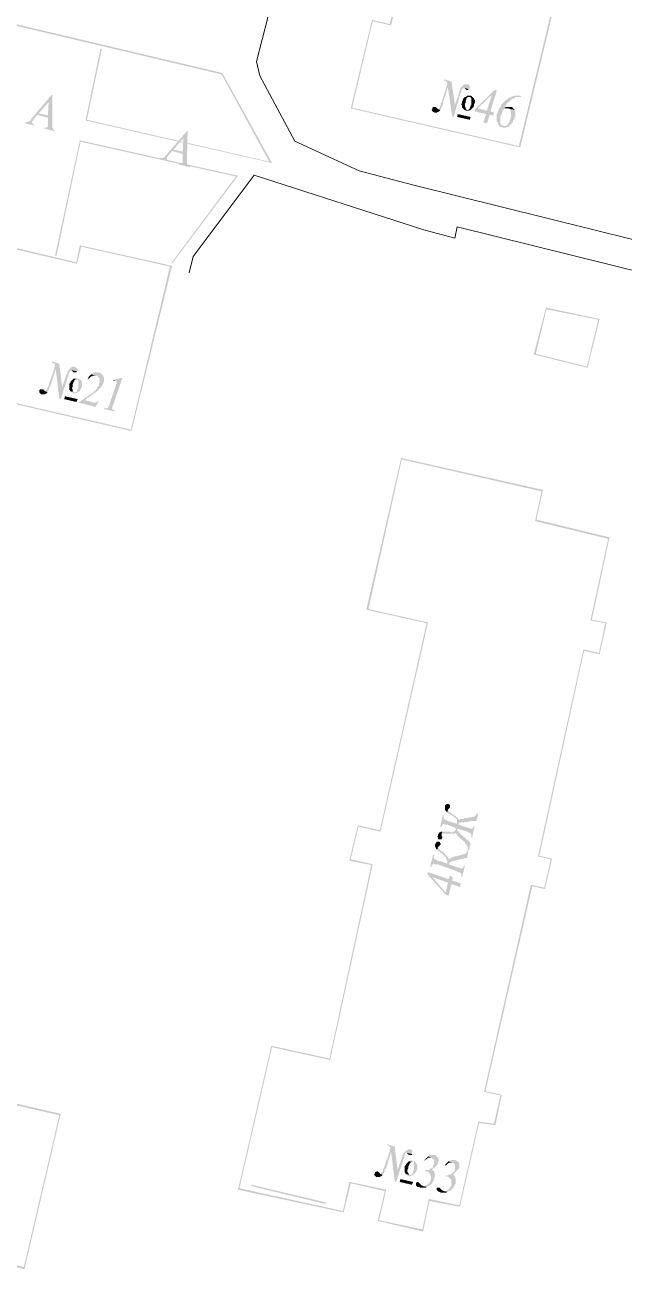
# Model space of a CAD drawing. Extents: x 243 to 885, y -99 to 1005.
# Drawn here: x 484.3 to 531.6, y -93.4 to 4.8 of the extents above; entities that cross this region are included whole.
import ezdxf

# ---------------------------------------------------------------- set-up
doc = ezdxf.new("R2010")
doc.units = 0
doc.header["$MEASUREMENT"] = 0
doc.layers.add('PDF _Геометрия', color=7, linetype='Continuous')
doc.layers.add('PDF _Сплошная заливка', color=7, linetype='Continuous')

msp = doc.modelspace()

# ---------------------------------------------------------------- hatches: boundary and pattern name
at = {"layer": 'PDF _Сплошная заливка', "linetype": 'ByBlock', "transparency": 33554559}
for points in [[(456.368, 103.596), (456.312, 103.652), (455.696, 100.46), (455.64, 98.781), (456.815, 96.149), (463.478, 81.087), (465.662, 80.583), (466.894, 85.791), (461.575, 87.022), (462.807, 91.838), (468.91, 90.382), (466.502, 80.471), (460.175, 53.204), (450.488, 12.554), (464.15, 9.362), (499.873, 0.907), (503.624, -5.98), (489.235, -2.676), (490.41, 2.923), (490.298, 2.923), (489.123, -2.732), (503.848, -6.091), (499.929, 1.019), (464.206, 9.474), (450.6, 12.666), (460.287, 53.204), (466.614, 80.471), (469.022, 90.438), (462.695, 92.006), (461.463, 86.91), (466.782, 85.679), (465.606, 80.695), (463.59, 81.199), (456.871, 96.205), (455.696, 98.781), (455.808, 100.46)], [(518.014, 0.348), (517.454, 0.516), (517.454, 0.404), (517.566, 0.404), (517.622, 0.348), (517.678, 0.292), (517.678, 0.236), (517.678, 0.18), (517.678, 0.124), (517.678, 0.068), (517.622, -0.044), (517.734, -0.1), (518.07, -2.396), (518.294, -1.5)], [(519.246, 0.124), (519.022, 0.124), (518.966, 0.068), (518.91, 0.012), (518.854, -0.044), (518.798, -0.1), (518.742, -0.156), (518.742, -0.212), (518.686, -0.268), (518.686, -0.324), (518.63, -0.436), (518.63, -0.492), (518.574, -0.604), (518.574, -0.716), (518.294, -1.5), (518.07, -2.396), (518.182, -2.452), (518.742, -0.548), (518.798, -0.492), (518.798, -0.38), (518.854, -0.324), (518.854, -0.268), (518.91, -0.212), (518.966, -0.156), (519.022, -0.156), (519.414, -0.268), (519.47, -0.156), (519.47, -0.044), (519.414, 0.012), (519.414, 0.068), (519.358, 0.124)], [(486.491, -0.716), (486.435, -0.716), (484.923, -2.508), (484.867, -2.564), (484.811, -2.676), (484.755, -2.732), (484.699, -2.788), (484.643, -2.788), (484.587, -2.844), (484.475, -2.844), (484.419, -2.844), (484.363, -2.956), (485.091, -3.124), (485.091, -3.068), (484.979, -3.012), (484.923, -2.956), (484.867, -2.9), (484.923, -2.844), (484.923, -2.788), (484.979, -2.732), (485.035, -2.62), (485.315, -2.284), (486.155, -2.508), (485.427, -2.172), (486.211, -1.276)], [(486.491, -0.716), (486.211, -1.276), (486.155, -2.34), (485.427, -2.172), (486.155, -2.508), (486.155, -2.9), (486.155, -2.956), (486.155, -3.068), (486.155, -3.124), (486.155, -3.18), (486.099, -3.236), (486.043, -3.292), (485.987, -3.292), (485.931, -3.292), (485.875, -3.292), (485.819, -3.348), (486.659, -3.572), (486.715, -3.516), (486.659, -3.516), (486.603, -3.46), (486.547, -3.404), (486.547, -3.348), (486.491, -3.292), (486.491, -3.236), (486.491, -3.18), (486.491, -3.124), (486.491, -3.012)], [(517.622, -0.044), (517.23, -1.332), (517.174, -1.388), (517.174, -1.5), (517.118, -1.612), (517.118, -1.668), (517.062, -1.724), (517.062, -1.78), (517.006, -1.836), (516.95, -1.836), (517.118, -1.892), (517.174, -1.892), (517.174, -1.836), (517.23, -1.78), (517.23, -1.724), (517.286, -1.612), (517.286, -1.556), (517.342, -1.444), (517.342, -1.332), (517.734, -0.1)], [(519.246, -0.772), (519.19, -0.828), (519.134, -0.884), (519.078, -0.884), (519.022, -0.94), (518.966, -0.996), (518.91, -1.108), (518.91, -1.164), (518.854, -1.22), (518.854, -1.276), (518.854, -1.332), (518.798, -1.444), (518.798, -1.5), (518.854, -1.556), (518.854, -1.612), (518.854, -1.724), (518.91, -1.78), (518.966, -1.836), (519.246, -1.892), (519.19, -1.892), (519.19, -1.836), (519.134, -1.78), (519.134, -1.724), (519.078, -1.612), (519.078, -1.556), (519.078, -1.444), (519.078, -1.388), (519.134, -1.332), (519.134, -1.22), (519.134, -1.164), (519.19, -1.108), (519.19, -0.996), (519.246, -0.94), (519.302, -0.884), (519.358, -0.884), (519.414, -0.884), (519.47, -0.884)], [(519.47, -0.772), (519.246, -0.772), (519.47, -0.884), (519.526, -0.884), (519.526, -0.94), (519.582, -0.996), (519.582, -1.052), (519.582, -1.164), (519.582, -1.22), (519.582, -1.332), (519.582, -1.388), (519.582, -1.5), (519.526, -1.556), (519.526, -1.612), (519.47, -1.724), (519.47, -1.78), (519.414, -1.836), (519.358, -1.892), (519.302, -1.892), (519.246, -1.892), (518.966, -1.836), (519.022, -1.892), (519.078, -1.892), (519.134, -1.948), (519.19, -1.948), (519.302, -1.948), (519.358, -1.948), (519.414, -1.948), (519.47, -1.892), (519.526, -1.892), (519.582, -1.836), (519.638, -1.78), (519.694, -1.724), (519.75, -1.668), (519.806, -1.556), (519.806, -1.5), (519.806, -1.444), (519.862, -1.332), (519.862, -1.276), (519.862, -1.22), (519.862, -1.108), (519.806, -1.052), (519.806, -0.996), (519.75, -0.94), (519.694, -0.884), (519.638, -0.884), (519.638, -0.828), (519.526, -0.772)], [(519.414, -0.268), (519.022, -0.156), (519.078, -0.212), (519.134, -0.268), (519.19, -0.324), (519.246, -0.324), (519.302, -0.324), (519.358, -0.268)], [(521.598, -0.38), (521.43, -0.324), (519.918, -1.78), (519.806, -2.004), (520.758, -2.228), (520.534, -2.9), (520.814, -2.956), (521.038, -2.284), (521.318, -2.34), (521.374, -2.116), (521.094, -2.004), (520.086, -1.78), (521.206, -0.716)], [(521.598, -0.38), (521.206, -0.716), (520.814, -1.948), (520.086, -1.78), (521.094, -2.004)], [(523.501, -0.828), (523.389, -0.772), (522.997, -0.772), (522.941, -0.828), (522.829, -0.828), (522.773, -0.828), (522.717, -0.884), (522.661, -0.94), (522.55, -0.94), (522.494, -0.996), (522.438, -1.052), (522.382, -1.108), (522.326, -1.108), (522.27, -1.164), (522.214, -1.22), (522.158, -1.276), (522.102, -1.332), (522.046, -1.388), (521.99, -1.444), (521.934, -1.5), (521.934, -1.556), (521.878, -1.668), (521.822, -1.724), (521.766, -1.78), (521.766, -1.836), (521.71, -1.948), (521.71, -2.004), (521.654, -2.06), (521.654, -2.172), (521.598, -2.228), (521.598, -2.34), (521.598, -2.396), (521.598, -2.452), (521.598, -2.564), (521.598, -2.62), (521.598, -2.676), (521.598, -2.788), (521.654, -2.844), (521.654, -2.9), (521.654, -2.956), (521.71, -3.012), (521.71, -3.068), (521.766, -3.124), (522.102, -3.18), (522.046, -3.124), (521.99, -3.124), (521.934, -3.068), (521.878, -2.956), (521.878, -2.9), (521.878, -2.844), (521.878, -2.788), (521.878, -2.676), (521.878, -2.564), (521.878, -2.508), (521.878, -2.396), (521.934, -2.34), (521.934, -2.284), (521.99, -2.172), (521.99, -2.116), (522.046, -2.06), (522.046, -1.948), (522.102, -1.892), (522.158, -1.836), (522.214, -1.836), (522.27, -1.836), (522.326, -1.78), (522.158, -1.724), (522.214, -1.668), (522.27, -1.612), (522.326, -1.5), (522.382, -1.444), (522.382, -1.388), (522.438, -1.332), (522.494, -1.332), (522.55, -1.276), (522.605, -1.22), (522.661, -1.164), (522.717, -1.108), (522.773, -1.052), (522.829, -0.996), (522.941, -0.996), (522.997, -0.94), (523.053, -0.884), (523.109, -0.884), (523.221, -0.884), (523.277, -0.884), (523.333, -0.884), (523.389, -0.884), (523.501, -0.884)], [(516.726, -1.668), (516.558, -1.668), (516.502, -1.724), (516.502, -1.836), (516.446, -1.892), (516.502, -2.004), (516.558, -2.06), (516.614, -2.06), (516.67, -2.116), (516.726, -2.116), (516.782, -2.116), (516.838, -2.116), (516.95, -2.06), (517.062, -2.004), (517.118, -1.948), (517.118, -1.892), (516.95, -1.836), (516.894, -1.78), (516.838, -1.724), (516.782, -1.668)], [(522.997, -1.892), (522.494, -1.78), (522.55, -1.836), (522.605, -1.836), (522.661, -1.892), (522.661, -1.948), (522.717, -2.004), (522.717, -2.116), (522.717, -2.228), (522.717, -2.284), (522.717, -2.34), (522.717, -2.452), (522.717, -2.508), (522.661, -2.62), (522.661, -2.676), (522.605, -2.788), (522.605, -2.844), (522.55, -2.9), (522.494, -3.012), (522.438, -3.068), (522.382, -3.068), (522.382, -3.124), (522.326, -3.18), (522.214, -3.18), (522.158, -3.18), (522.102, -3.18), (521.766, -3.124), (521.822, -3.18), (521.878, -3.236), (521.934, -3.236), (522.046, -3.292), (522.102, -3.292), (522.158, -3.292), (522.214, -3.292), (522.27, -3.292), (522.326, -3.292), (522.382, -3.236), (522.494, -3.236), (522.55, -3.18), (522.605, -3.124), (522.661, -3.068), (522.717, -3.012), (522.773, -2.956), (522.829, -2.9), (522.885, -2.844), (522.885, -2.732), (522.941, -2.676), (522.997, -2.62), (522.997, -2.564), (522.997, -2.452), (523.053, -2.396), (523.053, -2.34), (523.053, -2.228), (523.053, -2.172), (523.053, -2.116), (523.053, -2.004), (522.997, -1.948)], [(522.661, -1.668), (522.326, -1.668), (522.214, -1.724), (522.158, -1.724), (522.326, -1.78), (522.438, -1.78), (522.494, -1.78), (522.997, -1.892), (522.941, -1.836), (522.885, -1.78), (522.885, -1.724), (522.829, -1.724), (522.773, -1.668)], [(519.526, -2.452), (518.518, -2.228), (518.462, -2.452), (519.47, -2.676)], [(497.185, -3.572), (497.129, -3.572), (495.562, -5.364), (495.562, -5.42), (495.45, -5.476), (495.394, -5.588), (495.338, -5.644), (495.282, -5.644), (495.282, -5.7), (495.226, -5.7), (495.17, -5.7), (495.058, -5.7), (495.058, -5.756), (495.73, -5.98), (495.73, -5.924), (495.73, -5.868), (495.618, -5.868), (495.562, -5.812), (495.562, -5.756), (495.562, -5.7), (495.562, -5.644), (495.618, -5.532), (495.674, -5.476), (495.954, -5.14), (496.793, -5.364), (496.066, -5.028), (496.849, -4.132)], [(497.185, -3.572), (496.849, -4.132), (496.793, -5.196), (496.066, -5.028), (496.793, -5.364), (496.793, -5.756), (496.793, -5.812), (496.793, -5.924), (496.793, -5.98), (496.793, -6.035), (496.737, -6.091), (496.681, -6.091), (496.625, -6.147), (496.569, -6.147), (496.513, -6.091), (496.457, -6.203), (497.353, -6.427), (497.353, -6.371), (497.297, -6.315), (497.241, -6.315), (497.241, -6.259), (497.185, -6.203), (497.185, -6.147), (497.129, -6.091), (497.129, -6.035), (497.129, -5.924), (497.129, -5.868)], [(486.715, -13.426), (486.827, -13.426), (488.731, -4.412), (500.993, -7.155), (495.898, -13.986), (495.954, -14.042), (501.161, -7.099), (488.675, -4.3)], [(486.659, -22.329), (486.211, -23.617), (486.211, -23.673), (486.155, -23.785), (486.099, -23.841), (486.099, -23.953), (486.043, -24.009), (485.987, -24.065), (485.931, -24.121), (486.099, -24.177), (486.155, -24.121), (486.211, -24.065), (486.211, -23.953), (486.267, -23.897), (486.267, -23.841), (486.323, -23.729), (486.379, -23.617), (486.771, -22.385)], [(487.051, -21.937), (486.491, -21.769), (486.435, -21.825), (486.491, -21.881), (486.547, -21.881), (486.603, -21.881), (486.659, -21.937), (486.715, -21.993), (486.715, -22.049), (486.715, -22.105), (486.715, -22.161), (486.659, -22.217), (486.659, -22.329), (486.771, -22.385), (487.051, -24.681), (487.275, -23.785)], [(488.283, -22.217), (488.283, -22.161), (488.115, -22.161), (488.059, -22.217), (488.003, -22.217), (487.947, -22.273), (487.891, -22.329), (487.835, -22.385), (487.779, -22.441), (487.779, -22.497), (487.723, -22.497), (487.723, -22.553), (487.723, -22.665), (487.667, -22.721), (487.611, -22.833), (487.611, -22.889), (487.555, -23.001), (487.275, -23.785), (487.051, -24.681), (487.163, -24.737), (487.779, -22.833), (487.779, -22.777), (487.835, -22.721), (487.835, -22.609), (487.891, -22.553), (487.891, -22.497), (487.947, -22.497), (488.003, -22.441), (488.451, -22.553), (488.451, -22.497), (488.507, -22.441), (488.507, -22.385), (488.451, -22.329), (488.395, -22.273), (488.339, -22.217)], [(488.451, -22.553), (488.003, -22.441), (488.059, -22.497), (488.115, -22.553), (488.171, -22.609), (488.227, -22.609), (488.339, -22.609), (488.395, -22.609)], [(488.227, -23.113), (488.171, -23.113), (488.115, -23.169), (488.059, -23.225), (488.003, -23.281), (487.947, -23.337), (487.947, -23.393), (487.891, -23.449), (487.835, -23.561), (487.835, -23.673), (487.835, -23.729), (487.835, -23.785), (487.835, -23.897), (487.835, -23.953), (487.835, -24.009), (487.891, -24.009), (487.891, -24.065), (487.947, -24.121), (488.227, -24.177), (488.171, -24.177), (488.115, -24.121), (488.115, -24.009), (488.115, -23.953), (488.059, -23.897), (488.059, -23.841), (488.115, -23.785), (488.115, -23.673), (488.115, -23.617), (488.115, -23.561), (488.171, -23.449), (488.171, -23.393), (488.227, -23.337), (488.227, -23.281), (488.283, -23.225), (488.339, -23.169), (488.395, -23.169), (488.451, -23.169)], [(488.507, -23.113), (488.451, -23.113), (488.395, -23.057), (488.283, -23.113), (488.227, -23.113), (488.451, -23.169), (488.507, -23.225), (488.563, -23.225), (488.563, -23.281), (488.563, -23.393), (488.563, -23.449), (488.563, -23.505), (488.563, -23.561), (488.563, -23.617), (488.563, -23.729), (488.563, -23.785), (488.507, -23.841), (488.507, -23.953), (488.451, -24.065), (488.451, -24.121), (488.395, -24.177), (488.339, -24.177), (488.283, -24.233), (488.227, -24.177), (487.947, -24.121), (488.003, -24.177), (488.059, -24.233), (488.115, -24.233), (488.171, -24.289), (488.283, -24.289), (488.339, -24.289), (488.395, -24.289), (488.451, -24.233), (488.507, -24.177), (488.563, -24.177), (488.619, -24.121), (488.675, -24.121), (488.675, -24.009), (488.731, -23.953), (488.787, -23.897), (488.787, -23.841), (488.843, -23.729), (488.843, -23.673), (488.843, -23.617), (488.843, -23.505), (488.843, -23.449), (488.843, -23.393), (488.787, -23.337), (488.787, -23.281), (488.731, -23.225), (488.675, -23.169), (488.619, -23.169), (488.563, -23.113)], [(490.13, -22.609), (489.794, -22.609), (489.738, -22.665), (489.682, -22.721), (489.626, -22.721), (489.57, -22.777), (489.962, -22.889), (490.074, -22.889), (490.074, -22.945), (490.13, -23.001), (490.186, -23.057), (490.242, -23.113), (490.242, -23.169), (490.242, -23.225), (490.242, -23.281), (490.242, -23.393), (490.242, -23.449), (490.186, -23.505), (490.186, -23.561), (490.186, -23.617), (490.186, -23.673), (490.13, -23.729), (490.074, -23.785), (490.018, -23.841), (490.018, -23.897), (489.962, -23.953), (489.906, -24.065), (489.794, -24.121), (489.738, -24.177), (489.682, -24.233), (489.626, -24.289), (489.57, -24.289), (489.515, -24.345), (489.459, -24.401), (489.403, -24.401), (489.347, -24.457), (489.291, -24.513), (489.235, -24.569), (489.179, -24.625), (489.123, -24.625), (489.011, -24.681), (488.955, -24.737), (488.843, -24.793), (489.011, -24.793), (489.067, -24.793), (489.123, -24.793), (489.123, -24.737), (489.179, -24.737), (489.235, -24.681), (489.291, -24.625), (489.403, -24.569), (489.459, -24.513), (489.57, -24.457), (489.626, -24.401), (489.738, -24.345), (489.738, -24.289), (489.85, -24.289), (489.906, -24.233), (489.962, -24.177), (490.018, -24.121), (490.074, -24.065), (490.13, -24.009), (490.186, -23.953), (490.242, -23.897), (490.298, -23.841), (490.354, -23.785), (490.41, -23.729), (490.466, -23.617), (490.466, -23.561), (490.522, -23.505), (490.522, -23.449), (490.578, -23.337), (490.578, -23.281), (490.578, -23.225), (490.578, -23.113), (490.578, -23.057), (490.578, -23.001), (490.522, -22.945), (490.522, -22.889), (490.466, -22.833), (490.41, -22.777), (490.41, -22.721), (490.354, -22.721), (490.298, -22.665), (490.242, -22.665)], [(489.57, -22.777), (489.515, -22.833), (489.459, -22.889), (489.403, -22.945), (489.347, -23.001), (489.347, -23.113), (489.291, -23.169), (489.347, -23.169), (489.403, -23.113), (489.459, -23.057), (489.515, -23.001), (489.57, -22.945), (489.626, -22.945), (489.682, -22.889), (489.738, -22.889), (489.85, -22.889), (489.906, -22.889), (489.962, -22.889)], [(492.034, -23.057), (491.978, -23.057), (491.306, -23.225), (491.53, -23.281), (491.586, -23.337), (491.586, -23.393), (491.586, -23.449), (491.586, -23.505), (491.53, -23.561), (491.53, -23.673), (491.474, -23.785), (491.026, -25.129), (491.026, -25.185), (490.97, -25.297), (490.914, -25.353), (490.914, -25.409), (490.858, -25.465), (490.802, -25.465), (490.69, -25.465), (490.634, -25.409), (490.578, -25.521), (491.418, -25.689), (491.418, -25.633), (491.362, -25.577), (491.306, -25.577), (491.25, -25.577), (491.25, -25.521), (491.194, -25.465), (491.25, -25.353), (491.25, -25.297), (491.306, -25.185)], [(485.707, -23.953), (485.539, -23.953), (485.483, -24.009), (485.483, -24.233), (485.539, -24.289), (485.595, -24.345), (485.651, -24.345), (485.707, -24.345), (485.763, -24.345), (485.819, -24.345), (485.931, -24.345), (486.043, -24.289), (486.099, -24.233), (486.099, -24.177), (485.931, -24.121), (485.875, -24.065), (485.819, -24.009), (485.763, -23.953)], [(488.507, -24.737), (487.499, -24.513), (487.443, -24.737), (488.395, -24.961)], [(490.186, -24.905), (490.13, -24.849), (490.13, -24.905), (490.074, -24.961), (490.018, -24.961), (489.906, -25.017), (489.85, -25.017), (489.794, -25.017), (489.738, -25.017), (489.682, -24.961), (489.626, -24.961), (489.011, -24.793), (488.843, -24.793), (488.787, -24.849), (488.731, -24.905), (488.619, -24.961), (488.619, -25.017), (489.906, -25.353)], [(517.51, -56.876), (517.51, -57.156), (517.566, -57.268), (517.622, -57.324), (517.678, -57.38), (517.734, -57.156), (517.79, -57.1), (517.846, -57.044), (517.902, -56.988), (517.902, -56.932), (517.902, -56.876), (517.902, -56.764), (517.846, -56.764), (517.79, -56.708), (517.734, -56.708), (517.678, -56.708), (517.622, -56.708), (517.566, -56.764), (517.51, -56.82)], [(517.342, -57.603), (517.118, -58.499), (517.174, -58.555), (517.23, -58.499), (517.23, -58.443), (517.286, -58.387), (517.286, -58.331), (517.342, -58.331), (517.342, -58.275), (517.398, -58.275), (517.454, -58.331), (517.566, -58.331), (517.678, -58.331), (518.35, -58.611), (518.35, -58.723), (518.462, -58.219), (518.462, -58.275), (517.734, -58.051), (517.678, -58.051), (517.622, -57.995), (517.51, -57.939), (517.454, -57.939), (517.454, -57.883), (517.398, -57.827), (517.398, -57.771), (517.398, -57.715), (517.454, -57.603)], [(517.678, -57.38), (517.734, -57.435), (517.79, -57.435), (517.846, -57.491), (517.958, -57.547), (518.014, -57.603), (518.126, -57.659), (518.182, -57.715), (518.294, -57.771), (518.294, -57.827), (518.35, -57.827), (518.406, -57.883), (518.462, -57.939), (518.462, -57.995), (518.462, -58.051), (518.462, -58.107), (518.462, -58.219), (518.294, -59.003), (518.35, -59.003), (518.406, -59.059), (518.462, -59.115), (518.518, -59.227), (518.574, -59.283), (518.686, -59.395), (518.742, -59.451), (518.798, -59.507), (518.91, -59.563), (518.966, -59.619), (519.022, -59.675), (519.078, -59.731), (519.078, -59.787), (519.134, -59.843), (519.19, -59.899), (519.246, -60.011), (519.302, -60.067), (519.302, -60.123), (519.302, -60.179), (519.302, -60.235), (519.302, -60.347), (519.414, -60.347), (519.526, -59.787), (518.91, -59.227), (518.854, -59.171), (518.742, -59.115), (518.686, -59.003), (518.63, -58.947), (518.574, -58.947), (518.574, -58.891), (518.518, -58.891), (518.518, -58.835), (518.462, -58.779), (518.462, -58.667), (518.574, -58.275), (518.686, -57.939), (518.574, -57.939), (518.574, -57.883), (518.518, -57.827), (518.462, -57.771), (518.406, -57.715), (518.35, -57.659), (518.294, -57.659), (518.238, -57.603), (518.126, -57.547), (518.07, -57.491), (518.014, -57.435), (517.958, -57.38), (517.846, -57.324), (517.79, -57.324), (517.79, -57.268), (517.734, -57.212), (517.734, -57.156)], [(518.686, -57.939), (518.574, -58.275), (518.63, -58.219), (518.686, -58.163), (518.742, -58.163), (518.798, -58.163), (519.358, -58.107), (519.526, -58.051), (519.638, -58.051), (519.694, -58.051), (519.806, -58.051), (519.862, -58.051), (519.918, -58.051), (519.974, -58.051), (520.142, -57.491), (520.03, -57.435), (520.03, -57.491), (519.974, -57.547), (519.918, -57.603), (519.918, -57.659), (519.862, -57.659), (519.806, -57.715), (519.75, -57.715), (519.694, -57.715), (519.582, -57.771), (519.526, -57.771), (519.414, -57.771), (519.302, -57.827), (519.19, -57.827), (519.078, -57.827), (519.022, -57.827), (518.91, -57.883), (518.854, -57.883), (518.798, -57.883), (518.742, -57.883)], [(516.95, -59.171), (516.95, -59.227), (516.894, -59.283), (516.95, -59.339), (516.95, -59.395), (516.95, -59.451), (517.006, -59.507), (517.062, -59.507), (517.118, -59.507), (517.23, -59.507), (517.286, -59.395), (517.286, -59.339), (517.286, -59.283), (517.23, -59.227), (517.23, -59.171), (517.23, -59.115), (517.286, -58.891), (517.174, -58.891), (517.118, -58.947), (517.062, -58.947), (517.006, -59.003), (517.006, -59.059), (516.95, -59.115)], [(517.286, -58.891), (517.23, -59.115), (517.286, -59.059), (517.342, -59.059), (517.398, -59.059), (517.454, -59.059), (517.566, -59.059), (517.678, -59.059), (517.734, -59.059), (517.846, -59.059), (517.958, -59.059), (518.014, -59.059), (518.07, -59.059), (518.126, -59.059), (518.238, -59.059), (518.294, -59.003), (518.462, -58.219), (518.35, -58.723), (518.35, -58.779), (518.294, -58.835), (518.238, -58.835), (518.238, -58.891), (518.182, -58.891), (518.07, -58.947), (518.014, -58.947), (517.958, -58.947), (517.902, -58.891), (517.79, -58.891), (517.678, -58.891), (517.622, -58.891), (517.566, -58.891), (517.454, -58.891), (517.398, -58.891), (517.342, -58.891)], [(518.574, -58.275), (518.462, -58.667), (518.518, -58.667), (519.246, -58.891), (519.302, -58.947), (519.414, -58.947), (519.47, -59.003), (519.526, -59.059), (519.582, -59.059), (519.582, -59.115), (519.582, -59.171), (519.582, -59.283), (519.582, -59.339), (519.638, -59.395), (519.862, -58.443), (519.806, -58.443), (519.75, -58.499), (519.75, -58.611), (519.694, -58.611), (519.638, -58.667), (519.582, -58.667), (519.526, -58.667), (519.414, -58.611), (519.358, -58.611), (518.574, -58.331)], [(516.782, -59.843), (516.726, -59.899), (516.726, -60.067), (516.782, -60.123), (516.782, -60.179), (516.838, -60.291), (516.894, -60.291), (516.894, -60.347), (516.95, -60.123), (517.006, -60.067), (517.062, -60.011), (517.118, -60.011), (517.118, -59.955), (517.174, -59.899), (517.174, -59.843), (517.118, -59.787), (517.118, -59.731), (517.006, -59.675), (516.95, -59.675), (516.894, -59.675), (516.838, -59.675), (516.838, -59.731), (516.782, -59.787)], [(516.558, -60.739), (516.334, -61.635), (516.39, -61.691), (516.446, -61.635), (516.446, -61.579), (516.502, -61.523), (516.502, -61.467), (516.558, -61.467), (516.558, -61.411), (516.614, -61.411), (516.67, -61.467), (516.782, -61.467), (516.894, -61.467), (518.462, -62.027), (518.518, -62.083), (518.63, -62.083), (518.686, -62.139), (518.742, -62.195), (518.798, -62.195), (518.798, -62.251), (518.798, -62.307), (518.798, -62.419), (518.798, -62.475), (518.854, -62.531), (519.078, -61.579), (519.022, -61.579), (518.966, -61.635), (518.966, -61.747), (518.91, -61.747), (518.854, -61.803), (518.798, -61.803), (518.742, -61.803), (518.63, -61.747), (518.574, -61.747), (517.79, -61.467), (517.902, -61.019), (517.846, -61.019), (517.846, -61.075), (517.79, -61.075), (517.79, -61.019), (517.678, -61.411), (516.95, -61.187), (516.894, -61.187), (516.838, -61.131), (516.726, -61.075), (516.67, -61.075), (516.67, -61.019), (516.614, -60.963), (516.614, -60.907), (516.614, -60.851), (516.67, -60.739)], [(516.894, -60.347), (516.95, -60.403), (517.006, -60.403), (517.062, -60.459), (517.174, -60.571), (517.23, -60.571), (517.286, -60.627), (517.342, -60.683), (517.398, -60.739), (517.454, -60.795), (517.51, -60.851), (517.566, -60.907), (517.622, -60.963), (517.622, -61.075), (517.678, -61.131), (517.678, -61.187), (517.678, -61.243), (517.678, -61.355), (517.678, -61.411), (517.79, -61.019), (517.734, -60.963), (517.734, -60.907), (517.678, -60.851), (517.622, -60.795), (517.566, -60.739), (517.51, -60.683), (517.454, -60.627), (517.398, -60.515), (517.286, -60.459), (517.23, -60.459), (517.174, -60.403), (517.118, -60.347), (517.062, -60.291), (517.006, -60.235), (516.95, -60.123)], [(517.902, -61.019), (517.79, -61.467), (517.846, -61.411), (517.846, -61.355), (517.902, -61.299), (517.958, -61.299), (518.014, -61.243), (518.07, -61.243), (518.126, -61.243), (518.182, -61.187), (518.294, -61.187), (518.406, -61.131), (518.518, -61.131), (518.63, -61.075), (518.742, -61.075), (518.798, -61.075), (518.91, -61.019), (518.966, -61.019), (519.022, -61.019), (519.078, -60.963), (519.134, -60.963), (519.19, -60.963), (519.246, -60.963), (519.358, -60.403), (519.302, -60.347), (519.302, -60.403), (519.246, -60.459), (519.246, -60.515), (519.19, -60.571), (519.134, -60.627), (519.078, -60.627), (519.022, -60.683), (518.966, -60.683), (518.91, -60.683), (518.854, -60.739), (518.798, -60.739), (518.742, -60.739), (518.63, -60.795), (518.574, -60.795), (518.462, -60.795), (518.35, -60.851), (518.238, -60.851), (518.182, -60.907), (518.07, -60.907), (518.014, -60.963), (517.958, -60.963)], [(516.166, -62.083), (516.11, -62.251), (517.566, -63.875), (517.79, -63.931), (518.014, -63.035), (518.686, -63.259), (518.742, -62.979), (518.07, -62.755), (518.126, -62.475), (517.902, -62.363), (517.79, -62.643), (517.566, -63.707), (516.502, -62.475)], [(516.166, -62.083), (516.502, -62.475), (517.734, -62.923), (517.566, -63.707), (517.79, -62.643)], [(513.143, -84.143), (512.695, -85.431), (512.639, -85.487), (512.639, -85.599), (512.583, -85.655), (512.583, -85.767), (512.527, -85.823), (512.471, -85.879), (512.415, -85.935), (512.583, -85.991), (512.639, -85.935), (512.639, -85.879), (512.695, -85.823), (512.695, -85.767), (512.751, -85.711), (512.751, -85.599), (512.807, -85.543), (512.863, -85.431), (513.255, -84.199)], [(513.535, -83.752), (512.975, -83.584), (512.919, -83.64), (512.975, -83.64), (513.031, -83.696), (513.087, -83.696), (513.143, -83.752), (513.199, -83.808), (513.199, -83.864), (513.199, -83.919), (513.143, -84.031), (513.143, -84.143), (513.255, -84.199), (513.535, -86.495), (513.759, -85.599)], [(514.767, -83.975), (514.599, -83.975), (514.543, -84.031), (514.487, -84.031), (514.431, -84.087), (514.375, -84.143), (514.319, -84.199), (514.263, -84.255), (514.207, -84.311), (514.207, -84.367), (514.151, -84.423), (514.151, -84.535), (514.095, -84.591), (514.095, -84.703), (514.039, -84.815), (513.759, -85.599), (513.535, -86.495), (513.647, -86.551), (514.263, -84.647), (514.263, -84.591), (514.319, -84.479), (514.319, -84.423), (514.375, -84.367), (514.375, -84.311), (514.431, -84.255), (514.487, -84.255), (514.935, -84.367), (514.935, -84.311), (514.935, -84.255), (514.935, -84.199), (514.935, -84.143), (514.935, -84.087), (514.879, -84.031), (514.823, -84.031)], [(514.935, -84.367), (514.487, -84.255), (514.543, -84.311), (514.599, -84.367), (514.655, -84.423), (514.711, -84.423), (514.823, -84.423), (514.879, -84.423)], [(516.614, -84.423), (516.278, -84.423), (516.222, -84.479), (516.166, -84.535), (516.446, -84.647), (516.502, -84.703), (516.558, -84.703), (516.614, -84.759), (516.67, -84.815), (516.67, -84.871), (516.67, -84.927), (516.67, -84.983), (516.67, -85.095), (516.614, -85.151), (516.614, -85.207), (516.558, -85.263), (516.558, -85.375), (516.502, -85.431), (516.446, -85.487), (516.39, -85.487), (516.334, -85.543), (516.222, -85.599), (516.166, -85.599), (516.054, -85.599), (515.998, -85.599), (515.943, -85.599), (515.943, -85.655), (515.998, -85.711), (516.054, -85.711), (516.11, -85.711), (516.166, -85.767), (516.222, -85.823), (516.278, -85.879), (516.334, -85.935), (516.334, -85.991), (516.39, -86.103), (516.39, -86.159), (516.39, -86.215), (516.39, -86.327), (516.39, -86.383), (516.334, -86.495), (516.334, -86.551), (516.278, -86.607), (516.222, -86.663), (516.166, -86.719), (516.11, -86.775), (516.054, -86.831), (515.998, -86.831), (515.887, -86.887), (515.831, -86.887), (515.775, -86.887), (516.054, -86.943), (516.11, -86.943), (516.166, -86.887), (516.222, -86.887), (516.278, -86.831), (516.334, -86.831), (516.39, -86.775), (516.446, -86.719), (516.446, -86.663), (516.502, -86.607), (516.558, -86.495), (516.614, -86.439), (516.614, -86.383), (516.67, -86.327), (516.67, -86.271), (516.67, -86.159), (516.726, -86.103), (516.726, -86.047), (516.726, -85.935), (516.67, -85.879), (516.67, -85.823), (516.67, -85.767), (516.614, -85.711), (516.558, -85.655), (516.502, -85.599), (516.502, -85.543), (516.558, -85.487), (516.67, -85.431), (516.726, -85.375), (516.782, -85.319), (516.838, -85.263), (516.894, -85.207), (516.894, -85.151), (516.95, -85.095), (516.95, -85.039), (516.95, -84.983), (517.006, -84.927), (517.006, -84.871), (517.006, -84.815), (516.95, -84.703), (516.95, -84.647), (516.894, -84.591), (516.838, -84.535), (516.838, -84.479), (516.782, -84.479), (516.726, -84.423)], [(514.711, -84.927), (514.655, -84.927), (514.599, -84.983), (514.543, -85.039), (514.487, -85.095), (514.431, -85.151), (514.431, -85.207), (514.375, -85.263), (514.319, -85.319), (514.319, -85.375), (514.319, -85.487), (514.319, -85.543), (514.319, -85.599), (514.319, -85.655), (514.319, -85.767), (514.319, -85.823), (514.375, -85.823), (514.375, -85.879), (514.431, -85.935), (514.711, -85.991), (514.655, -85.991), (514.655, -85.935), (514.599, -85.879), (514.599, -85.823), (514.543, -85.767), (514.543, -85.711), (514.543, -85.655), (514.543, -85.599), (514.599, -85.487), (514.599, -85.431), (514.599, -85.319), (514.655, -85.263), (514.655, -85.207), (514.711, -85.151), (514.711, -85.095), (514.767, -85.039), (514.823, -84.983), (514.879, -84.983), (514.935, -84.983)], [(514.991, -84.927), (514.935, -84.871), (514.767, -84.871), (514.711, -84.927), (514.935, -84.983), (514.991, -84.983), (515.047, -85.039), (515.047, -85.095), (515.047, -85.207), (515.047, -85.263), (515.047, -85.375), (515.047, -85.431), (515.047, -85.543), (515.047, -85.599), (514.991, -85.655), (514.991, -85.767), (514.935, -85.823), (514.935, -85.935), (514.879, -85.991), (514.823, -85.991), (514.767, -85.991), (514.711, -85.991), (514.431, -85.935), (514.487, -85.991), (514.543, -86.047), (514.599, -86.047), (514.655, -86.103), (514.767, -86.103), (514.823, -86.103), (514.879, -86.047), (514.935, -86.047), (514.991, -85.991), (515.103, -85.935), (515.103, -85.879), (515.159, -85.823), (515.215, -85.767), (515.271, -85.711), (515.271, -85.599), (515.327, -85.543), (515.327, -85.487), (515.327, -85.375), (515.327, -85.319), (515.327, -85.263), (515.327, -85.207), (515.271, -85.151), (515.215, -85.095), (515.215, -85.039), (515.159, -84.983), (515.103, -84.927), (515.047, -84.927)], [(516.166, -84.535), (516.11, -84.591), (516.054, -84.647), (515.998, -84.703), (515.943, -84.759), (515.887, -84.815), (515.887, -84.871), (515.943, -84.815), (515.998, -84.759), (516.054, -84.759), (516.11, -84.703), (516.166, -84.647), (516.222, -84.647), (516.278, -84.647), (516.39, -84.647), (516.446, -84.647)], [(518.294, -84.815), (518.014, -84.815), (517.958, -84.871), (517.846, -84.871), (517.79, -84.927), (518.07, -85.039), (518.126, -85.039), (518.182, -85.095), (518.238, -85.095), (518.238, -85.151), (518.294, -85.207), (518.294, -85.263), (518.294, -85.319), (518.294, -85.375), (518.294, -85.487), (518.294, -85.543), (518.294, -85.599), (518.238, -85.711), (518.182, -85.767), (518.126, -85.823), (518.07, -85.879), (518.014, -85.935), (517.958, -85.935), (517.902, -85.991), (517.846, -85.991), (517.79, -85.991), (517.734, -85.991), (517.678, -86.047), (517.566, -86.047), (517.566, -86.103), (517.622, -86.103), (517.678, -86.103), (517.734, -86.159), (517.79, -86.159), (517.846, -86.215), (517.902, -86.215), (517.902, -86.271), (517.958, -86.327), (518.014, -86.383), (518.014, -86.439), (518.014, -86.495), (518.014, -86.551), (518.014, -86.663), (518.014, -86.719), (518.014, -86.775), (518.014, -86.887), (517.958, -86.943), (517.902, -86.999), (517.846, -87.055), (517.846, -87.111), (517.734, -87.167), (517.678, -87.223), (517.622, -87.279), (517.566, -87.279), (517.51, -87.279), (517.398, -87.279), (517.678, -87.335), (517.734, -87.335), (517.79, -87.279), (517.902, -87.279), (517.958, -87.223), (518.014, -87.167), (518.07, -87.111), (518.126, -87.055), (518.182, -86.999), (518.182, -86.943), (518.238, -86.831), (518.294, -86.775), (518.294, -86.719), (518.35, -86.663), (518.35, -86.551), (518.35, -86.495), (518.35, -86.439), (518.35, -86.327), (518.35, -86.271), (518.294, -86.215), (518.294, -86.159), (518.238, -86.103), (518.238, -86.047), (518.182, -85.991), (518.126, -85.935), (518.238, -85.879), (518.294, -85.823), (518.35, -85.767), (518.406, -85.711), (518.462, -85.655), (518.518, -85.599), (518.574, -85.543), (518.574, -85.487), (518.63, -85.431), (518.63, -85.319), (518.63, -85.263), (518.63, -85.207), (518.63, -85.095), (518.574, -85.039), (518.574, -84.983), (518.518, -84.927), (518.462, -84.927), (518.406, -84.871), (518.35, -84.871)], [(517.79, -84.927), (517.734, -84.983), (517.678, -85.039), (517.622, -85.095), (517.566, -85.151), (517.51, -85.207), (517.566, -85.263), (517.622, -85.207), (517.678, -85.151), (517.734, -85.095), (517.846, -85.039), (517.902, -85.039), (517.958, -85.039), (518.014, -85.039), (518.07, -85.039)], [(512.191, -85.711), (512.135, -85.711), (512.023, -85.767), (511.967, -85.823), (511.967, -85.879), (511.911, -85.991), (511.967, -86.047), (512.023, -86.103), (512.079, -86.159), (512.135, -86.159), (512.191, -86.159), (512.247, -86.159), (512.303, -86.159), (512.359, -86.159), (512.415, -86.103), (512.471, -86.103), (512.527, -86.047), (512.583, -85.991), (512.415, -85.935), (512.359, -85.879), (512.303, -85.823), (512.247, -85.767)], [(514.991, -86.551), (513.983, -86.327), (513.927, -86.551), (514.879, -86.775)], [(508.104, -88.175), (502.225, -86.775), (502.225, -86.887), (508.048, -88.287)], [(515.383, -86.551), (515.327, -86.551), (515.271, -86.607), (515.215, -86.607), (515.215, -86.663), (515.215, -86.719), (515.215, -86.775), (515.215, -86.831), (515.271, -86.887), (515.327, -86.943), (515.439, -86.943), (515.495, -86.943), (515.551, -86.999), (515.663, -86.999), (515.719, -86.999), (515.775, -86.999), (515.831, -86.999), (515.943, -86.999), (515.998, -86.999), (516.054, -86.943), (515.775, -86.887), (515.719, -86.831), (515.663, -86.831), (515.607, -86.775), (515.551, -86.719), (515.495, -86.663), (515.439, -86.607)], [(517.006, -86.999), (516.894, -86.999), (516.838, -87.055), (516.838, -87.111), (516.838, -87.167), (516.894, -87.223), (516.894, -87.279), (516.95, -87.279), (517.006, -87.335), (517.062, -87.335), (517.174, -87.391), (517.23, -87.391), (517.286, -87.391), (517.342, -87.391), (517.454, -87.391), (517.51, -87.391), (517.566, -87.391), (517.622, -87.391), (517.678, -87.335), (517.398, -87.279), (517.342, -87.223), (517.286, -87.223), (517.23, -87.167), (517.174, -87.111), (517.118, -87.055), (517.062, -86.999)]]:
    msp.add_hatch(color=256, dxfattribs=at).paths.add_polyline_path(points)
h = msp.add_hatch(color=256, dxfattribs=at)
h.paths.add_polyline_path([(523.725, 48.332), (525.741, 56.731), (525.685, 56.731), (525.685, 56.787), (524.341, 57.123), (525.965, 63.842), (539.179, 60.706), (523.333, -4.748), (510.175, -1.724), (511.799, 5.107), (513.255, 4.771), (515.551, 14.625), (514.263, 14.905), (517.118, 26.608), (518.462, 26.328), (520.59, 35.286), (519.19, 35.622), (522.27, 48.668)])
h.paths.add_polyline_path([(523.669, 48.444), (522.158, 48.78), (519.078, 35.566), (520.478, 35.23), (518.406, 26.44), (517.062, 26.72), (514.151, 14.793), (515.439, 14.569), (513.143, 4.883), (511.743, 5.219), (510.063, -1.78), (523.445, -4.86), (539.291, 60.818), (525.909, 63.954), (524.229, 57.011), (525.619, 56.69)], flags=0)
h = msp.add_hatch(color=256, dxfattribs=at)
h.paths.add_polyline_path([(488.451, -14.042), (488.787, -12.698), (495.786, -14.266), (492.706, -27.144), (448.081, -16.842), (451.216, -3.74), (458.551, -5.588), (458.159, -7.043), (466.894, -9.171), (467.23, -7.603), (480.332, -10.739), (480.052, -12.083)])
h.paths.add_polyline_path([(488.675, -12.587), (488.395, -13.93), (480.164, -11.971), (480.444, -10.627), (467.174, -7.491), (466.838, -9.059), (458.327, -6.931), (458.663, -5.532), (451.104, -3.628), (447.969, -16.898), (492.762, -27.256), (495.954, -14.21)], flags=0)
h = msp.add_hatch(color=256, dxfattribs=at)
h.paths.add_polyline_path([(525.461, -17.57), (524.509, -21.209), (528.765, -22.273), (529.716, -18.41), (525.517, -17.514), (525.48, -17.588)])
h.paths.add_polyline_path([(524.677, -21.153), (525.514, -17.637), (529.604, -18.466), (528.709, -22.161)], flags=0)
h = msp.add_hatch(color=256, dxfattribs=at)
h.paths.add_polyline_path([(516.222, -87.895), (515.719, -90.303), (512.303, -89.575), (512.863, -87.167), (509.951, -86.551), (509.447, -88.847), (501.273, -87.055), (503.848, -75.913), (508.44, -76.921), (511.799, -61.467), (510.063, -61.075), (510.679, -58.499), (512.415, -58.891), (516.166, -42.374), (511.463, -41.31), (514.095, -29.496), (525.125, -32.016), (524.621, -34.367), (530.388, -35.767), (528.989, -42.206), (530.164, -42.43), (529.66, -44.782), (528.429, -44.502), (524.845, -60.851), (525.853, -61.075), (525.349, -63.315), (524.285, -63.091), (520.59, -79.44), (521.878, -79.72), (521.374, -81.96), (520.142, -81.792), (518.63, -88.399)])
h.paths.add_polyline_path([(515.775, -90.471), (516.278, -88.063), (518.686, -88.511), (520.198, -81.904), (521.486, -82.072), (521.99, -79.664), (520.702, -79.384), (524.397, -63.203), (525.405, -63.427), (525.965, -61.019), (524.957, -60.795), (528.485, -44.614), (529.716, -44.894), (530.276, -42.374), (529.101, -42.15), (530.5, -35.655), (524.733, -34.255), (525.237, -31.904), (514.039, -29.384), (511.295, -41.366), (516.054, -42.43), (512.359, -58.779), (510.623, -58.387), (509.951, -61.187), (511.687, -61.523), (508.384, -76.809), (503.792, -75.801), (501.161, -87.167), (509.503, -88.959), (510.063, -86.663), (512.751, -87.279), (512.191, -89.631)], flags=0)
h = msp.add_hatch(color=256, dxfattribs=at)
h.paths.add_polyline_path([(487.051, -81.288), (484.251, -93.27), (432.011, -81.12), (434.643, -69.138)])
h.paths.add_polyline_path([(484.307, -93.438), (487.163, -81.176), (434.587, -68.97), (431.899, -81.176)], flags=0)

# ---------------------------------------------------------------- linework, layer by layer
at = {"layer": 'PDF _Геометрия', "linetype": 'ByBlock', "lineweight": 18}
for points in [[(546.57, 74.76), (523.053, 66.586), (520.198, 65.186), (518.406, 63.674), (517.51, 62.33), (511.743, 39.094), (505.752, 14.121), (502.617, 1.915), (502.896, 0.795), (505.64, -4.356), (510.735, -6.707), (515.047, -7.827), (539.347, -13.874), (580.277, -23.841), (613.312, -31.792)], [(497.297, -14.77), (497.633, -13.482), (502.449, -7.043), (515.831, -11.355), (518.294, -12.027), (518.462, -11.131), (548.53, -18.578), (577.141, -25.577), (603.121, -31.568), (612.752, -33.975)]]:
    msp.add_lwpolyline(points, dxfattribs=at)
at = {"layer": 'PDF _Сплошная заливка', "linetype": 'ByBlock', "lineweight": 18, "transparency": 33554559}
msp.add_solid([(491.306, -23.225), (491.306, -23.281), (491.53, -23.281)], dxfattribs=at)

doc.saveas('drawing.dxf')
